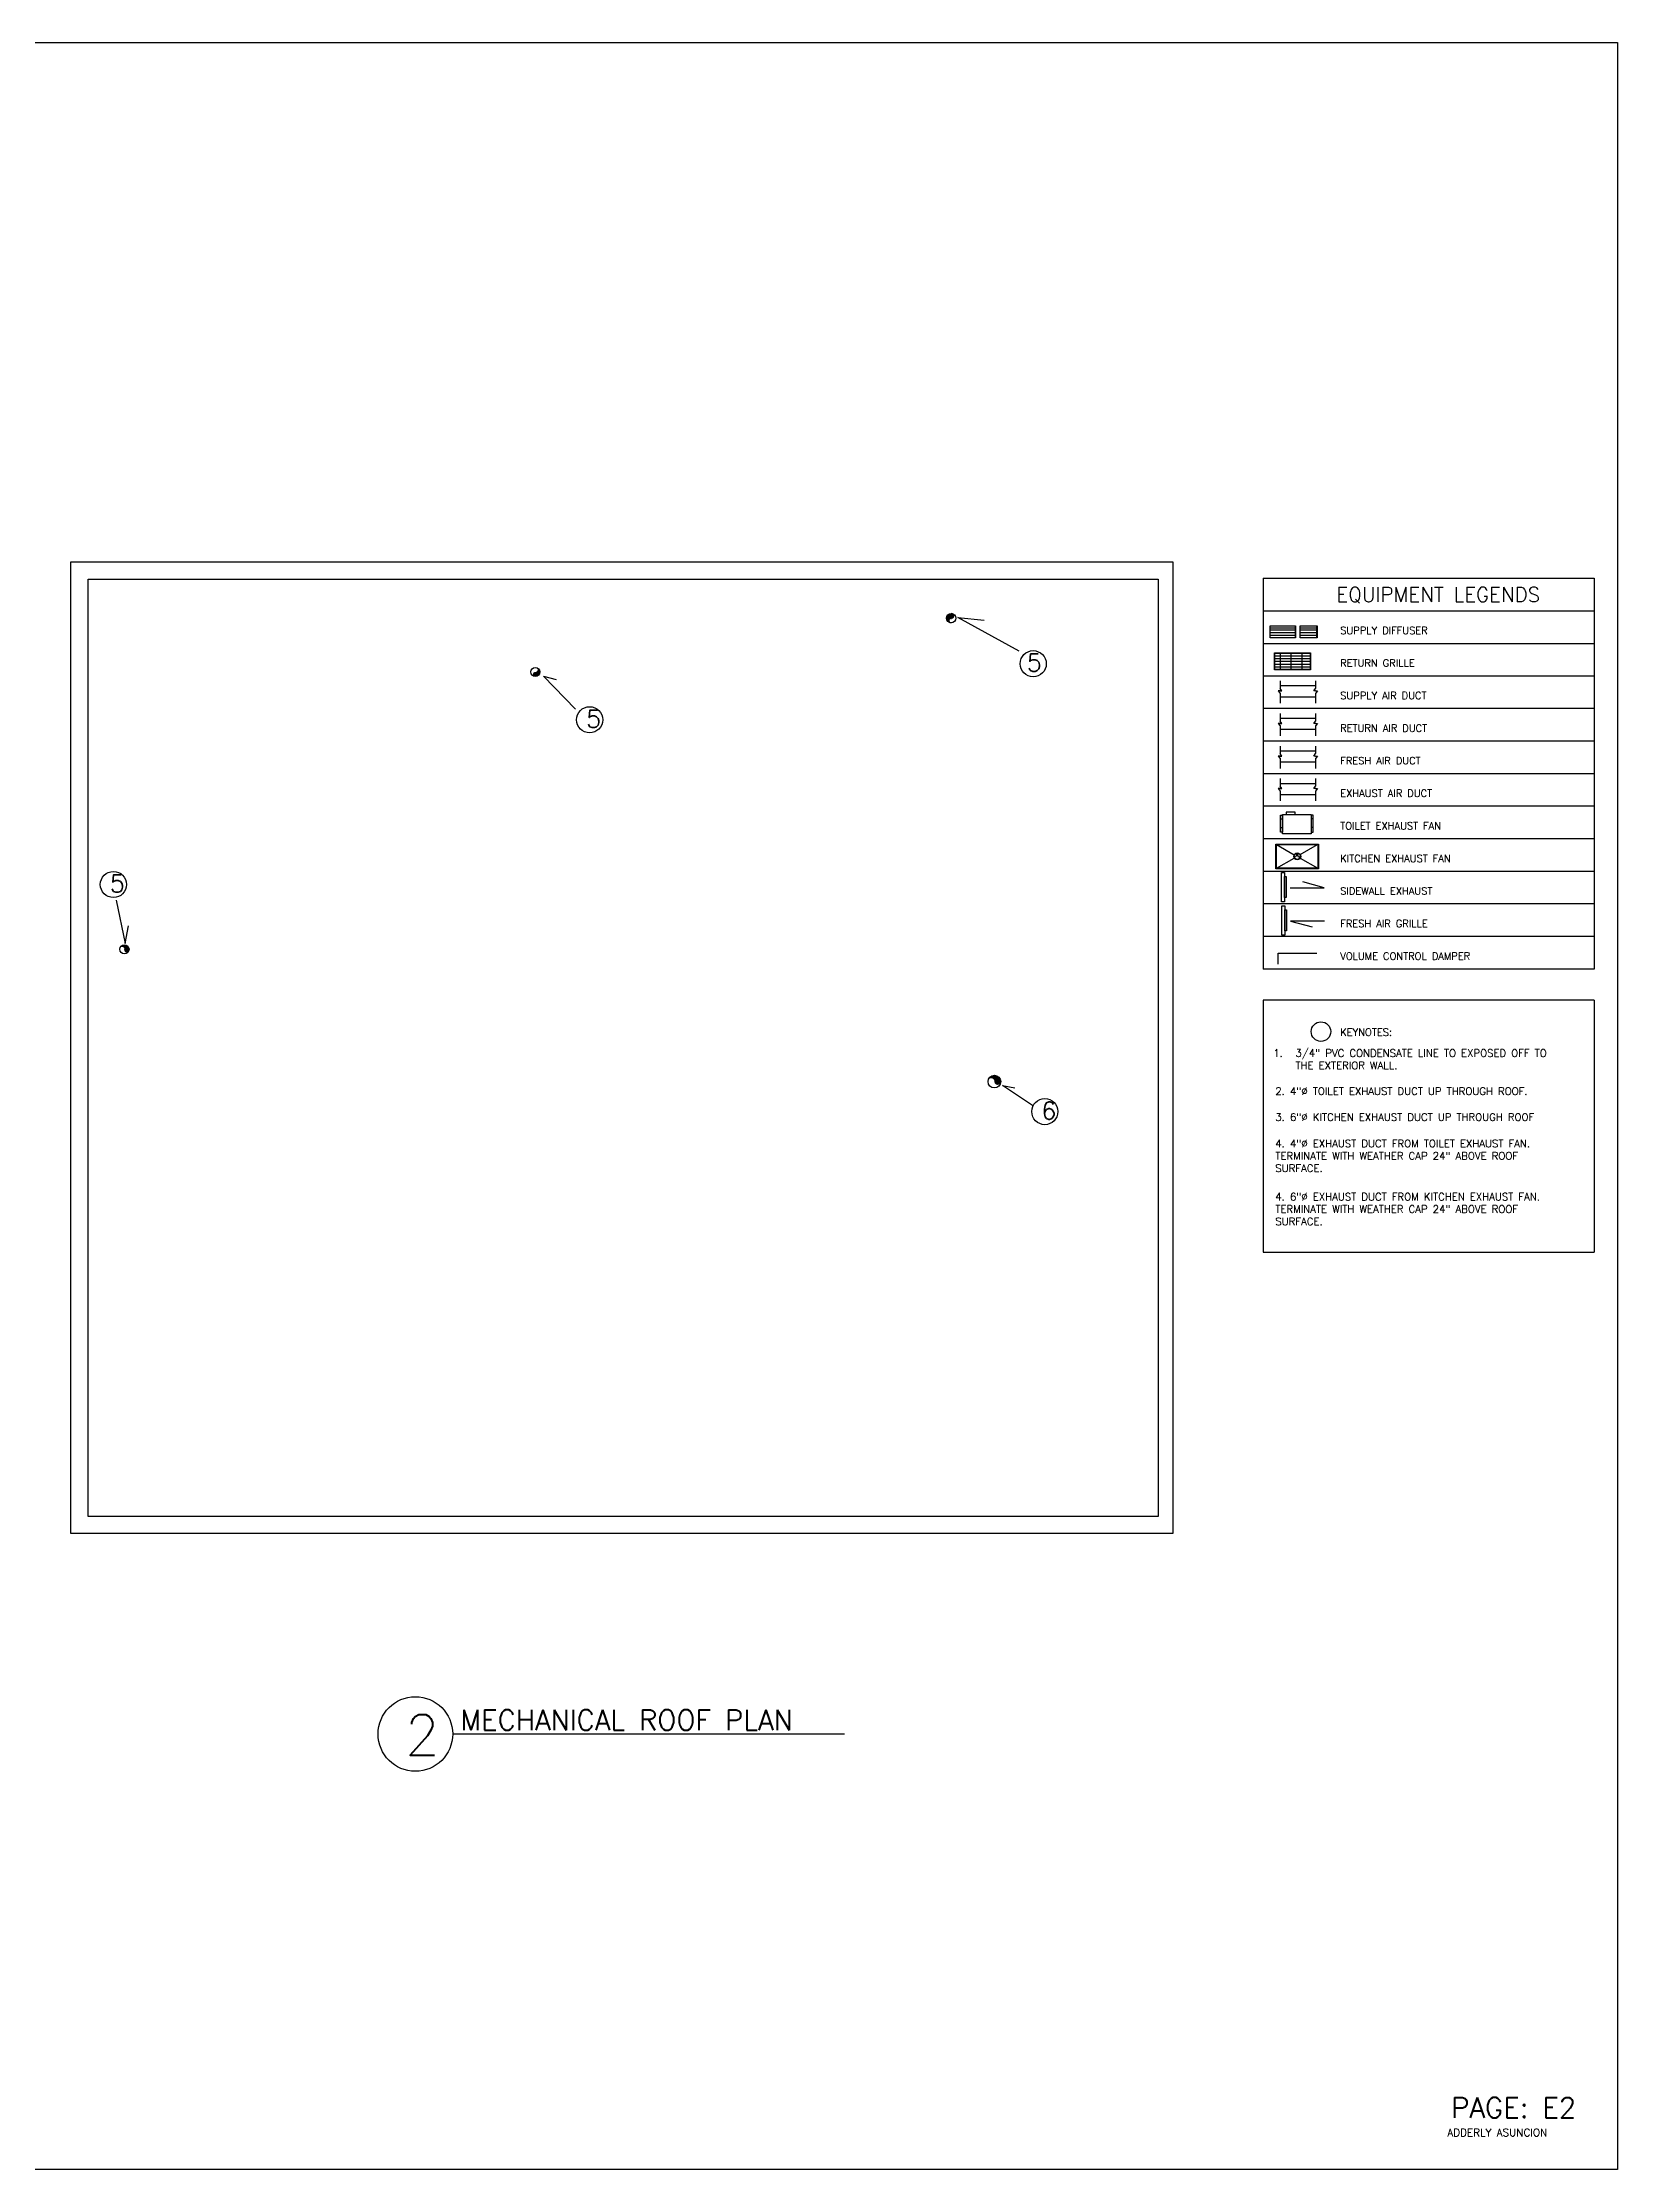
# Model space of a CAD drawing. Header units: millimetres. Extents: x 1605 to 1638, y 1273 to 1481.
# Drawn here: x 1620.11 to 1638.43, y 1429.84 to 1454.58 of the extents above; entities that cross this region are included whole.
import ezdxf
from ezdxf.enums import TextEntityAlignment as Align

# ---------------------------------------------------------------- set-up
doc = ezdxf.new("R2010")
doc.units = ezdxf.units.MM
doc.linetypes.add('HIDDEN', pattern=[0.375, 0.25, -0.125])
for name, color, linetype in [('AA', 7, 'Continuous'), ('Plump', 7, 'Continuous'), ('TEXTM', 2, 'Continuous'), ('TEXTOS', 2, 'Continuous'), ('TEXTS', 1, 'Continuous')]:
    doc.layers.add(name, color=color, linetype=linetype)
doc.styles.add('TEXTM', font='romans9.shx')
doc.styles.add('TEXTS', font='romans9.shx')

# ---------------------------------------------------------------- blocks, each defined once
blk = doc.blocks.new('A$Cb55f59c1')
at = {"layer": 'AA', "color": 5}
for p, q in [((0.004, 0.167), (0.414, 0.167)), ((0.004, 0.129), (0.414, 0.129)), ((0.004, 0.087), (0.414, 0.087)), ((0.004, 0.044), (0.414, 0.044)), ((0.004, 0.007), (0.414, 0.007))]:
    blk.add_line(p, q, dxfattribs=at)
blk.add_lwpolyline([(0.418, 0), (0, 0), (0, 0.199), (0.418, 0.199)], close=True, dxfattribs=at)
blk.add_lwpolyline([(0.004, 0.007), (0.004, 0.195), (0.414, 0.195), (0.414, 0.007)], dxfattribs=at)
blk = doc.blocks.new('A$C30de51d2')
at = {"layer": 'AA', "color": 5}
for p, q in [((0.282, 0), (0, 0)), ((0.004, 0.167), (0.273, 0.167)), ((0.004, 0.129), (0.273, 0.129)), ((0.004, 0.087), (0.273, 0.087)), ((0.004, 0.044), (0.273, 0.044)), ((0.004, 0.007), (0.273, 0.007))]:
    blk.add_line(p, q, dxfattribs=at)
for points in [[(0, 0), (0, 0.199), (0.282, 0.199), (0.282, 0)], [(0.004, 0.007), (0.004, 0.195), (0.273, 0.195), (0.273, 0.007)]]:
    blk.add_lwpolyline(points, dxfattribs=at)
blk = doc.blocks.new('A$C5b3ca6d0')
at = {"layer": 'AA'}
h = blk.add_hatch(dxfattribs=at)
h.set_pattern_fill('GRATE', color=6, scale=0.04)
h.set_pattern_definition([(0, (-1630.790977, -1441.678545), (0, 0.03175), []), (90, (-1630.79098, -1441.67854), (-0.127, 8e-18), [])])
h.paths.add_polyline_path([(0.004, 0.007), (0.414, 0.007), (0.414, 0.195), (0.004, 0.195)])
at = {"layer": 'AA', "color": 6}
blk.add_line((0.004, 0.007), (0.414, 0.007), dxfattribs=at)
blk.add_lwpolyline([(0.418, 0), (0, 0), (0, 0.199), (0.418, 0.199)], close=True, dxfattribs=at)
blk.add_lwpolyline([(0.004, 0.007), (0.004, 0.195), (0.414, 0.195), (0.414, 0.007)], dxfattribs=at)
blk = doc.blocks.new('A$Cbe45ca83')
at = {"layer": 'AA', "color": 116, "true_color": 0x136734}
for p, q in [((0, 0.091), (0.013, 0.091)), ((0, 0.035), (0.013, 0.035)), ((0.213, 0.091), (0.2, 0.091)), ((0.213, 0.035), (0.2, 0.035))]:
    blk.add_line(p, q, dxfattribs=at)
for points in [[(0.013, 0.121), (0, 0.121), (0, 0.011), (0.013, 0.011)], [(0.013, 0.131), (0.2, 0.131), (0.2, 0.006), (0.013, 0.006)], [(0.175, 0.006), (0.117, 0.006), (0.117, -0.008), (0.175, -0.008)], [(0.2, 0.121), (0.213, 0.121), (0.213, 0.011), (0.2, 0.011)]]:
    blk.add_lwpolyline(points, close=True, dxfattribs=at)
blk = doc.blocks.new('A$C502a4666')
at = {"layer": 'AA', "color": 1}
for p, q in [((0.226, 0.532), (0.01, 0.908)), ((0.303, 0.533), (0.521, 0.916)), ((0.01, 0.018), (0.228, 0.402)), ((0.521, 0.018), (0.301, 0.401))]:
    blk.add_line(p, q, dxfattribs=at)
for points in [[(0.538, 0), (0, 0), (0, 0.926), (0.538, 0.926)], [(0.521, 0.018), (0.01, 0.018), (0.01, 0.916), (0.521, 0.916)]]:
    blk.add_lwpolyline(points, close=True, dxfattribs=at)
for radius in [0.0752, 0.0652]:
    blk.add_circle((0.266, 0.467), radius, dxfattribs=at)
blk.add_open_spline([(0.266, 0.533), (0.31, 0.485), (0.231, 0.493), (0.225, 0.45), (0.287, 0.431), (0.266, 0.402)], degree=3, dxfattribs=at)

msp = doc.modelspace()

# ---------------------------------------------------------------- hatches: boundary and pattern name
at = {"layer": 'AA'}
h = msp.add_hatch(color=1, dxfattribs=at)
h.dxf.hatch_style = 1
h.paths.add_polyline_path([(1630.63557, 1447.91437, 0.58944342), (1630.67322, 1447.82919, -0.80349627), (1630.66891, 1447.88104)])
h.paths.add_polyline_path([(1630.63557, 1447.91437), (1630.66891, 1447.88104, -0.08666347), (1630.678, 1447.8822, 0.95354838), (1630.68296, 1447.93519, 0.02349591), (1630.67797, 1447.93542, 0.23457961)])
h = msp.add_hatch(color=1, dxfattribs=at)
h.dxf.hatch_style = 1
h.paths.add_polyline_path([(1625.881, 1447.22459, 0.58944342), (1625.84336, 1447.30977, -0.80349627), (1625.84766, 1447.25792)])
h.paths.add_polyline_path([(1625.881, 1447.22459), (1625.84766, 1447.25792, -0.08666347), (1625.83857, 1447.25676, 0.95354838), (1625.83361, 1447.20377, 0.02349591), (1625.8386, 1447.20354, 0.23457961)])
h = msp.add_hatch(color=1, dxfattribs=at)
h.dxf.hatch_style = 1
h.paths.add_polyline_path([(1621.09156, 1444.07406, 0.58944342), (1621.00638, 1444.03641, -0.80349627), (1621.05823, 1444.04072)])
h.paths.add_polyline_path([(1621.09156, 1444.07406), (1621.05823, 1444.04072, -0.08666347), (1621.05939, 1444.03163, 0.95354838), (1621.11238, 1444.02666, 0.02349591), (1621.11261, 1444.03166, 0.23457961)])
h = msp.add_hatch(color=1, dxfattribs=at)
h.dxf.hatch_style = 1
h.paths.add_polyline_path([(1631.22417, 1442.55238, 0.58944342), (1631.1059, 1442.50011, -0.80349627), (1631.17788, 1442.50609)])
h.paths.add_polyline_path([(1631.22417, 1442.55238), (1631.17788, 1442.50609, -0.08666347), (1631.17949, 1442.49347, 0.95354838), (1631.25306, 1442.48658, 0.02349591), (1631.25339, 1442.49351, 0.23457961)])

# ---------------------------------------------------------------- linework, layer by layer
at = {"color": 0}
for p, q in [((1634.30655, 1448.34607, 0.35988), (1634.30655, 1447.58856, 0.35988)), ((1638.15701, 1448.34607, 0.35988), (1638.15701, 1443.80102, 0.35988)), ((1634.30655, 1447.96731, 0.35988), (1638.15701, 1447.96731, 0.35988)), ((1634.30655, 1447.58856, 0.35988), (1634.30655, 1443.80102, 0.35988)), ((1634.30655, 1447.58856, 0.35988), (1638.15701, 1447.58856, 0.35988)), ((1638.15701, 1447.2098, 0.35988), (1634.30655, 1447.2098, 0.35988)), ((1638.15701, 1446.83105, 0.35988), (1634.30655, 1446.83105, 0.35988)), ((1638.15701, 1446.4523, 0.35988), (1634.30655, 1446.4523, 0.35988)), ((1638.15701, 1446.07354, 0.35988), (1634.30655, 1446.07354, 0.35988)), ((1638.15701, 1445.69479, 0.35988), (1634.30655, 1445.69479, 0.35988)), ((1638.15701, 1445.31603, 0.35988), (1634.30655, 1445.31603, 0.35988)), ((1638.15701, 1444.93728, 0.35988), (1634.30655, 1444.93728, 0.35988)), ((1638.15701, 1444.55852, 0.35988), (1634.30655, 1444.55852, 0.35988)), ((1638.15701, 1444.17977, 0.35988), (1634.30655, 1444.17977, 0.35988)), ((1638.15701, 1443.80102, 0.35988), (1634.30655, 1443.80102, 0.35988)), ((1638.15701, 1443.44087, 0.35988), (1634.30655, 1443.44087, 0.35988)), ((1634.30655, 1443.44087, 0.35988), (1634.30655, 1440.50805, 0.35988)), ((1638.15701, 1443.44087, 0.35988), (1638.15701, 1440.50805, 0.35988)), ((1634.30655, 1440.50805, 0.35988), (1638.15701, 1440.50805, 0.35988))]:
    msp.add_line(p, q, dxfattribs=at)
for p, q in [((1634.30655, 1448.34607, 0.35988), (1638.15701, 1448.34607, 0.35988)), ((1634.30655, 1447.58856, 0.35988), (1638.15701, 1447.58856, 0.35988))]:
    msp.add_line(p, q)
at = {"layer": 'AA'}
for p, q in [((1631.46937, 1447.49771), (1630.7529, 1447.89042)), ((1630.7529, 1447.89042), (1631.06187, 1447.85988)), ((1626.30761, 1446.82396), (1625.93393, 1447.20726)), ((1625.93393, 1447.20726), (1626.08266, 1447.16853)), ((1620.96255, 1444.60322), (1621.0683, 1444.09735)), ((1621.0683, 1444.09735), (1621.10523, 1444.30266)), ((1634.48229, 1443.85816), (1634.48229, 1443.98846)), ((1634.48229, 1443.98846), (1634.93008, 1443.98846)), ((1631.62396, 1442.21676), (1631.2729, 1442.44766)), ((1631.2729, 1442.44766), (1631.41875, 1442.42186))]:
    msp.add_line(p, q, dxfattribs=at)
at = {"layer": 'AA', "color": 5}
for p, q in [((1634.50304, 1447.15317), (1634.50304, 1447.06529)), ((1634.50304, 1447.09803), (1634.91645, 1447.09803)), ((1634.91645, 1447.15317), (1634.91645, 1447.06529)), ((1634.50304, 1447.03654), (1634.48117, 1447.03654)), ((1634.48117, 1447.03654), (1634.50304, 1447.0078)), ((1634.52491, 1447.03654), (1634.50304, 1447.06529)), ((1634.50304, 1447.03654), (1634.52491, 1447.03654)), ((1634.50304, 1447.0078), (1634.50304, 1446.89354)), ((1634.50304, 1446.96908), (1634.91645, 1446.96908)), ((1634.89458, 1447.03654), (1634.91645, 1447.06529)), ((1634.91645, 1447.03654), (1634.89458, 1447.03654)), ((1634.91645, 1447.03654), (1634.93831, 1447.03654)), ((1634.93831, 1447.03654), (1634.91645, 1447.0078)), ((1634.91645, 1447.0078), (1634.91645, 1446.89354))]:
    msp.add_line(p, q, dxfattribs=at)
at = {"layer": 'AA', "color": 6}
for p, q in [((1634.50304, 1446.65779), (1634.48117, 1446.65779)), ((1634.48117, 1446.65779), (1634.50304, 1446.62904)), ((1634.50304, 1446.77442), (1634.50304, 1446.68653)), ((1634.50304, 1446.71927), (1634.91645, 1446.71927)), ((1634.52491, 1446.65779), (1634.50304, 1446.68653)), ((1634.50304, 1446.65779), (1634.52491, 1446.65779)), ((1634.50304, 1446.62904), (1634.50304, 1446.51478)), ((1634.89458, 1446.65779), (1634.91645, 1446.68653)), ((1634.91645, 1446.65779), (1634.89458, 1446.65779)), ((1634.91645, 1446.77442), (1634.91645, 1446.68653)), ((1634.91645, 1446.65779), (1634.93831, 1446.65779)), ((1634.93831, 1446.65779), (1634.91645, 1446.62904)), ((1634.91645, 1446.62904), (1634.91645, 1446.51478)), ((1634.50304, 1446.59033), (1634.91645, 1446.59033))]:
    msp.add_line(p, q, dxfattribs=at)
at = {"layer": 'AA', "color": 116, "true_color": 0x136734}
for p, q in [((1634.50304, 1446.39566), (1634.50304, 1446.30778)), ((1634.91645, 1446.39566), (1634.91645, 1446.30778)), ((1634.50304, 1446.27903), (1634.48117, 1446.27903)), ((1634.48117, 1446.27903), (1634.50304, 1446.25029)), ((1634.50304, 1446.34052), (1634.91645, 1446.34052)), ((1634.52491, 1446.27903), (1634.50304, 1446.30778)), ((1634.50304, 1446.27903), (1634.52491, 1446.27903)), ((1634.50304, 1446.25029), (1634.50304, 1446.13603)), ((1634.50304, 1446.21157), (1634.91645, 1446.21157)), ((1634.89458, 1446.27903), (1634.91645, 1446.30778)), ((1634.91645, 1446.27903), (1634.89458, 1446.27903)), ((1634.91645, 1446.27903), (1634.93831, 1446.27903)), ((1634.93831, 1446.27903), (1634.91645, 1446.25029)), ((1634.91645, 1446.25029), (1634.91645, 1446.13603)), ((1635.02145, 1444.35998), (1634.62565, 1444.35998)), ((1634.62565, 1444.35998), (1634.87632, 1444.29177))]:
    msp.add_line(p, q, dxfattribs=at)
at = {"layer": 'AA', "color": 1}
for p, q in [((1634.50304, 1445.90028), (1634.48117, 1445.90028)), ((1634.48117, 1445.90028), (1634.50304, 1445.87153)), ((1634.50304, 1446.01691), (1634.50304, 1445.92902)), ((1634.50304, 1445.96176), (1634.91645, 1445.96176)), ((1634.52491, 1445.90028), (1634.50304, 1445.92902)), ((1634.50304, 1445.90028), (1634.52491, 1445.90028)), ((1634.50304, 1445.87153), (1634.50304, 1445.75727)), ((1634.89458, 1445.90028), (1634.91645, 1445.92902)), ((1634.91645, 1445.90028), (1634.89458, 1445.90028)), ((1634.91645, 1446.01691), (1634.91645, 1445.92902)), ((1634.91645, 1445.90028), (1634.93831, 1445.90028)), ((1634.93831, 1445.90028), (1634.91645, 1445.87153)), ((1634.91645, 1445.87153), (1634.91645, 1445.75727)), ((1634.50304, 1445.83282), (1634.91645, 1445.83282))]:
    msp.add_line(p, q, dxfattribs=at)
at = {"layer": 'AA', "color": 0}
for p, q in [((1634.62175, 1444.74691), (1635.01754, 1444.74691)), ((1635.01754, 1444.74691), (1634.76688, 1444.81512))]:
    msp.add_line(p, q, dxfattribs=at)
at = {"layer": 'AA'}
for points in [[(1620.43644, 1448.53633), (1633.25678, 1448.53633), (1633.25678, 1437.23578), (1620.43644, 1437.23578)], [(1620.63644, 1448.33629), (1633.08646, 1448.33629), (1633.08646, 1437.43575), (1620.63644, 1437.43575)]]:
    msp.add_lwpolyline(points, close=True, dxfattribs=at)
at = {"layer": 'AA', "color": 1, "elevation": 0.00001}
msp.add_lwpolyline([(1630.67797, 1447.87197), (1630.67797, 1447.8822)], dxfattribs=at)
at = {"layer": 'AA', "color": 0}
for points in [[(1634.55479, 1444.92592), (1634.55479, 1444.58453), (1634.52053, 1444.58453), (1634.52053, 1444.92592)], [(1634.57535, 1444.87656), (1634.57535, 1444.63389), (1634.55479, 1444.63389), (1634.55479, 1444.87656)]]:
    msp.add_lwpolyline(points, close=True, dxfattribs=at)
at = {"layer": 'AA', "color": 116, "true_color": 0x136734}
for points in [[(1634.55869, 1444.53899), (1634.55869, 1444.1976), (1634.52444, 1444.1976), (1634.52444, 1444.53899)], [(1634.57925, 1444.48963), (1634.57925, 1444.24696), (1634.55869, 1444.24696), (1634.55869, 1444.48963)]]:
    msp.add_lwpolyline(points, close=True, dxfattribs=at)
at = {"layer": 'AA', "color": 1}
for centre, radius in [((1630.67678, 1447.88223, 0.00001), 0.05326), ((1625.8386, 1447.25676), 0.05322), ((1621.05939, 1444.03166), 0.05322), ((1631.1795, 1442.49351), 0.0739)]:
    msp.add_circle(centre, radius, dxfattribs=at)
at = {"layer": 'AA', "color": 0}
for centre in [(1631.63093, 1447.35273, -0.00001), (1626.47111, 1446.70104), (1620.93089, 1444.78519), (1631.76612, 1442.1441)]:
    msp.add_circle(centre, 0.1521, dxfattribs=at)
at = {"layer": 'AA'}
msp.add_circle((1634.97795, 1443.07415), 0.11374, dxfattribs=at)
at = {"layer": 'AA', "color": 1}
for centre, start, end in [((1630.67678, 1447.85559, 0.00001), 87.437334, 272.562666), ((1630.67922, 1447.90881, 0.00001), 267.308063, 92.691937), ((1621.086, 1444.03041), 177.308063, 2.691937)]:
    msp.add_arc(centre, 0.02664, start, end, dxfattribs=at)
at = {"layer": 'Plump'}
msp.add_line((1624.87777, 1434.90563, -0.00001), (1629.43461, 1434.90563, -0.00001), dxfattribs=at)
at = {"layer": 'Plump', "elevation": -0.00001}
msp.add_lwpolyline([(1638.42771, 1429.84089), (1605.44565, 1429.84089), (1605.44565, 1454.57743), (1638.42771, 1454.57743)], close=True, dxfattribs=at)
at = {"layer": 'Plump'}
msp.add_circle((1624.44415, 1434.90563, -0.00001), 0.43362, dxfattribs=at)

# ---------------------------------------------------------------- block references
at = {"layer": 'AA', "color": 5, "xscale": 0.7070378077738454, "yscale": 0.7070378077738454, "zscale": 0.7070378077738454}
for name, p in [('A$Cb55f59c1', (1634.38603, 1447.65403)), ('A$C30de51d2', (1634.73471, 1447.65403))]:
    msp.add_blockref(name, p, dxfattribs=at)
at = {"layer": 'AA', "color": 5}
msp.add_blockref('A$C5b3ca6d0', (1634.43704, 1447.2812), dxfattribs=at)
at = {"layer": 'AA', "color": 3, "xscale": 1.79449870527128, "yscale": 1.79449870527128, "zscale": 1.79449870527128, "rotation": 180}
msp.add_blockref('A$Cbe45ca83', (1634.88818, 1445.61031), dxfattribs=at)
at = {"layer": 'AA', "color": 5, "xscale": 0.5363377659339221, "yscale": 0.5363377659339221, "zscale": 0.5363377659339221, "rotation": 270}
msp.add_blockref('A$C502a4666', (1634.4526, 1445.25409), dxfattribs=at)

# ---------------------------------------------------------------- texts
at = {"layer": 'TEXTM', "color": 0, "style": 'TEXTM'}
msp.add_text('EQUIPMENT LEGENDS', height=0.1684738, dxfattribs=at).set_placement((1636.34229, 1448.07347, 0.35988), align=Align.CENTER)
at = {"layer": 'TEXTOS', "color": 0, "char_height": 0.0861043, "attachment_point": 1, "style": 'TEXTM'}
for s, width, insert in [('\\A1;\\pxi-3,l4,t4;1.^I3/4" PVC CONDENSATE LINE TO EXPOSED OFF TO THE EXTERIOR WALL.', 3.8194945, (1634.33751, 1442.86828, 0.174)), ('2. 4"Ø TOILET EXHAUST DUCT UP THROUGH ROOF.', 3.7089356, (1634.44807, 1442.42438, 0.174)), ('3. 6"Ø KITCHEN EXHAUST DUCT UP THROUGH ROOF', 3.7089356, (1634.44807, 1442.12369, 0.174)), ('4. 4"Ø EXHAUST DUCT FROM TOILET EXHAUST FAN. TERMINATE WITH WEATHER CAP 24" ABOVE ROOF SURFACE.', 3.7089356, (1634.44807, 1441.81487, 0.174)), ('4. 6"Ø EXHAUST DUCT FROM KITCHEN EXHAUST FAN. TERMINATE WITH WEATHER CAP 24" ABOVE ROOF SURFACE.', 3.7089356, (1634.44807, 1441.19746, 0.174))]:
    msp.add_mtext_dynamic_manual_height_columns(s, width=width, gutter_width=7.17536, heights=[0], dxfattribs=dict(at, insert=insert))
at = {"layer": 'TEXTS', "color": 0, "linetype": 'HIDDEN', "style": 'TEXTS'}
for s, height, p in [('SUPPLY DIFFUSER', 0.0842369, (1635.20235, 1447.69802, 0.35988)), ('5', 0.20299, (1631.5565, 1447.26414, 0.86722)), ('RETURN GRILLE', 0.0842369, (1635.20235, 1447.31927, 0.35988)), ('SUPPLY AIR DUCT', 0.0842369, (1635.20235, 1446.94052, 0.35988)), ('5', 0.20299, (1626.43079, 1446.61082, 0.86722)), ('RETURN AIR DUCT', 0.0842369, (1635.20235, 1446.56176, 0.35988)), ('FRESH AIR DUCT', 0.0842369, (1635.20235, 1446.18301, 0.35988)), ('EXHAUST AIR DUCT', 0.0842369, (1635.20235, 1445.80425, 0.35988)), ('TOILET EXHAUST FAN', 0.0842369, (1635.20235, 1445.4255, 0.35988)), ('KITCHEN EXHAUST FAN', 0.0842369, (1635.20235, 1445.04674, 0.35988)), ('5', 0.20299, (1620.89057, 1444.69497, 0.86722)), ('SIDEWALL EXHAUST', 0.0842369, (1635.20235, 1444.66799, 0.35988)), ('FRESH AIR GRILLE', 0.0842369, (1635.20235, 1444.28923, 0.35988)), ('VOLUME CONTROL DAMPER', 0.0842369, (1635.20235, 1443.91048, 0.35988)), ('KEYNOTES:', 0.084237, (1635.20235, 1443.02544, 0.35988)), ('6', 0.20299, (1631.7258, 1442.05388, 0.86722)), ('2', 0.47065, (1624.32199, 1434.65967, 2.01069)), ('MECHANICAL ROOF PLAN', 0.2356255, (1624.96606, 1434.95068, 1.00662)), ('PAGE: E2', 0.235626, (1636.49246, 1430.44254, 1.00662)), ('ADDERLY ASUNCION', 0.0886316, (1636.44903, 1430.22606, 0.37864))]:
    msp.add_text(s, height=height, dxfattribs=at).set_placement(p)

doc.saveas('drawing.dxf')
